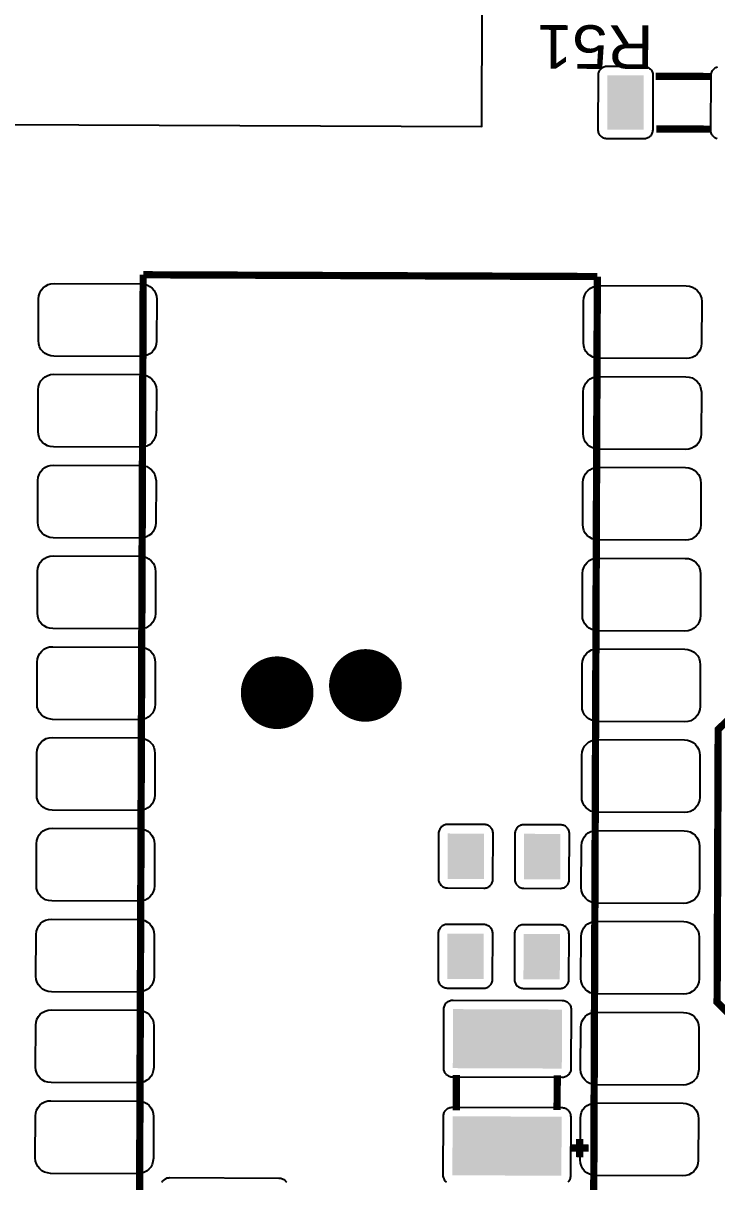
# Model space of a CAD drawing. Header units: millimetres. Extents: x 2766.7 to 2787.4, y 1526.7 to 1542.9.
# Drawn here: x 2771.994 to 2773.025, y 1532.794 to 1534.517 of the extents above; entities that cross this region are included whole.
import ezdxf

# ---------------------------------------------------------------- set-up
doc = ezdxf.new("R2010")
doc.units = ezdxf.units.MM
doc.styles.get("Standard").update_dxf_attribs({"font": 'arial.ttf'})

# ---------------------------------------------------------------- blocks, each defined once
blk = doc.blocks.new('RPAD')
blk.add_trace([(-0.5, -0.5), (-0.5, 0.5), (0.5, -0.5), (0.5, 0.5)])
blk = doc.blocks.new('EPAD')
at = {"const_width": 0.5}
blk.add_lwpolyline([(-0.25, 0, 1), (0.25, 0, 1)], format="xyb", close=True, dxfattribs=at)
blk = doc.blocks.new('tarjeta AUT')
for points in [[(3.5302, -1.9024), (3.5302, -1.1031), (3.2616, -1.1031), (3.2616, -1.9024), (3.5302, -1.9024)], [(2.0973, -1.5549), (2.0981, -1.5554), (2.0989, -1.5559), (2.0996, -1.5566), (2.1002, -1.5573), (2.1008, -1.558), (2.1013, -1.5589), (2.1017, -1.5597), (2.1021, -1.5607), (2.1023, -1.5616), (2.1024, -1.5626), (2.1025, -1.5637), (2.1025, -1.6837), (2.1024, -1.6847), (2.1023, -1.6857), (2.1021, -1.6867), (2.1017, -1.6876), (2.1013, -1.6885), (2.1008, -1.6893), (2.1002, -1.6901), (2.0996, -1.6908), (2.0989, -1.6914), (2.0981, -1.692)], [(2.0986, -1.8683), (2.0992, -1.8676), (2.0999, -1.8669), (2.1007, -1.8664), (2.1015, -1.8659), (2.1024, -1.8655), (2.1033, -1.8651), (2.1043, -1.8649), (2.1053, -1.8647), (2.1063, -1.8647), (2.1713, -1.8647), (2.1724, -1.8647), (2.1734, -1.8649), (2.1744, -1.8651), (2.1753, -1.8655), (2.1762, -1.8659), (2.177, -1.8664), (2.1777, -1.8669), (2.1785, -1.8676), (2.1791, -1.8683), (2.1797, -1.8691), (2.1802, -1.8699), (2.1806, -1.8708), (2.1809, -1.8717), (2.1811, -1.8727), (2.1813, -1.8737), (2.1813, -1.8747), (2.1813, -1.9947), (2.1813, -1.9957), (2.1811, -1.9967), (2.1809, -1.9977), (2.1806, -1.9986), (2.1802, -1.9995), (2.1797, -2.0003), (2.1791, -2.0011), (2.1785, -2.0018), (2.1777, -2.0024), (2.177, -2.003), (2.1762, -2.0035), (2.1753, -2.0039), (2.1744, -2.0043), (2.1734, -2.0045), (2.1724, -2.0046), (2.1713, -2.0047), (2.1713, -2.0047), (2.1063, -2.0047), (2.1053, -2.0046), (2.1043, -2.0045), (2.1033, -2.0043), (2.1024, -2.0039), (2.1015, -2.0035), (2.1007, -2.003), (2.0999, -2.0024), (2.0992, -2.0018)], [(3.2489, -2.1617), (3.2492, -2.1607), (3.2496, -2.1599), (3.2501, -2.159), (3.2507, -2.1583), (3.2513, -2.1576), (3.252, -2.1569), (3.2528, -2.1564), (3.2536, -2.1559), (3.2545, -2.1555), (3.2554, -2.1551), (3.2564, -2.1549), (3.2574, -2.1547), (3.2585, -2.1547), (3.3185, -2.1547), (3.3195, -2.1547), (3.3205, -2.1549), (3.3215, -2.1551), (3.3224, -2.1555), (3.3233, -2.1559), (3.3241, -2.1564), (3.3249, -2.1569), (3.3256, -2.1576), (3.3262, -2.1583), (3.3268, -2.159), (3.3273, -2.1599), (3.3277, -2.1607), (3.328, -2.1617)]]:
    blk.add_lwpolyline(points)
for points in [[(2.1697, -1.5454), (2.1237, -1.5454), (2.1202, -1.545), (2.117, -1.5441), (2.1141, -1.5425), (2.1116, -1.5405), (2.1096, -1.5379), (2.108, -1.5351), (2.1071, -1.5318), (2.1067, -1.5284), (2.1067, -1.4324), (2.1071, -1.4289), (2.108, -1.4257), (2.1096, -1.4228), (2.1116, -1.4203), (2.1141, -1.4182), (2.117, -1.4167), (2.1202, -1.4157), (2.1237, -1.4154), (2.1697, -1.4154), (2.1732, -1.4157), (2.1764, -1.4167), (2.1793, -1.4182), (2.1818, -1.4203), (2.1839, -1.4228), (2.1854, -1.4257), (2.1864, -1.4289), (2.1867, -1.4324), (2.1867, -1.5284), (2.1864, -1.5318), (2.1854, -1.5351), (2.1839, -1.5379), (2.1818, -1.5405), (2.1793, -1.5425), (2.1764, -1.5441), (2.1732, -1.545), (2.1697, -1.5454)], [(2.2697, -1.5454), (2.2237, -1.5454), (2.2202, -1.545), (2.217, -1.5441), (2.2141, -1.5425), (2.2116, -1.5405), (2.2096, -1.5379), (2.208, -1.5351), (2.2071, -1.5318), (2.2067, -1.5284), (2.2067, -1.4324), (2.2071, -1.4289), (2.208, -1.4257), (2.2096, -1.4228), (2.2116, -1.4203), (2.2141, -1.4182), (2.217, -1.4167), (2.2202, -1.4157), (2.2237, -1.4154), (2.2697, -1.4154), (2.2732, -1.4157), (2.2764, -1.4167), (2.2793, -1.4182), (2.2818, -1.4203), (2.2839, -1.4228), (2.2854, -1.4257), (2.2864, -1.4289), (2.2867, -1.4324), (2.2867, -1.5284), (2.2864, -1.5318), (2.2854, -1.5351), (2.2839, -1.5379), (2.2818, -1.5405), (2.2793, -1.5425), (2.2764, -1.5441), (2.2732, -1.545), (2.2697, -1.5454)], [(2.3697, -1.5454), (2.3237, -1.5454), (2.3202, -1.545), (2.317, -1.5441), (2.3141, -1.5425), (2.3116, -1.5405), (2.3096, -1.5379), (2.308, -1.5351), (2.3071, -1.5318), (2.3067, -1.5284), (2.3067, -1.4324), (2.3071, -1.4289), (2.308, -1.4257), (2.3096, -1.4228), (2.3116, -1.4203), (2.3141, -1.4182), (2.317, -1.4167), (2.3202, -1.4157), (2.3237, -1.4154), (2.3697, -1.4154), (2.3732, -1.4157), (2.3764, -1.4167), (2.3793, -1.4182), (2.3818, -1.4203), (2.3839, -1.4228), (2.3854, -1.4257), (2.3864, -1.4289), (2.3867, -1.4324), (2.3867, -1.5284), (2.3864, -1.5318), (2.3854, -1.5351), (2.3839, -1.5379), (2.3818, -1.5405), (2.3793, -1.5425), (2.3764, -1.5441), (2.3732, -1.545), (2.3697, -1.5454)], [(2.4697, -1.5454), (2.4237, -1.5454), (2.4202, -1.545), (2.417, -1.5441), (2.4141, -1.5425), (2.4116, -1.5405), (2.4096, -1.5379), (2.408, -1.5351), (2.4071, -1.5318), (2.4067, -1.5284), (2.4067, -1.4324), (2.4071, -1.4289), (2.408, -1.4257), (2.4096, -1.4228), (2.4116, -1.4203), (2.4141, -1.4182), (2.417, -1.4167), (2.4202, -1.4157), (2.4237, -1.4154), (2.4697, -1.4154), (2.4732, -1.4157), (2.4764, -1.4167), (2.4793, -1.4182), (2.4818, -1.4203), (2.4839, -1.4228), (2.4854, -1.4257), (2.4864, -1.4289), (2.4867, -1.4324), (2.4867, -1.5284), (2.4864, -1.5318), (2.4854, -1.5351), (2.4839, -1.5379), (2.4818, -1.5405), (2.4793, -1.5425), (2.4764, -1.5441), (2.4732, -1.545), (2.4697, -1.5454)], [(2.5697, -1.5454), (2.5237, -1.5454), (2.5202, -1.545), (2.517, -1.5441), (2.5141, -1.5425), (2.5116, -1.5405), (2.5096, -1.5379), (2.508, -1.5351), (2.5071, -1.5318), (2.5067, -1.5284), (2.5067, -1.4324), (2.5071, -1.4289), (2.508, -1.4257), (2.5096, -1.4228), (2.5116, -1.4203), (2.5141, -1.4182), (2.517, -1.4167), (2.5202, -1.4157), (2.5237, -1.4154), (2.5697, -1.4154), (2.5732, -1.4157), (2.5764, -1.4167), (2.5793, -1.4182), (2.5818, -1.4203), (2.5839, -1.4228), (2.5854, -1.4257), (2.5864, -1.4289), (2.5867, -1.4324), (2.5867, -1.5284), (2.5864, -1.5318), (2.5854, -1.5351), (2.5839, -1.5379), (2.5818, -1.5405), (2.5793, -1.5425), (2.5764, -1.5441), (2.5732, -1.545), (2.5697, -1.5454)], [(2.6697, -1.5454), (2.6237, -1.5454), (2.6202, -1.545), (2.617, -1.5441), (2.6141, -1.5425), (2.6116, -1.5405), (2.6096, -1.5379), (2.608, -1.5351), (2.6071, -1.5318), (2.6067, -1.5284), (2.6067, -1.4324), (2.6071, -1.4289), (2.608, -1.4257), (2.6096, -1.4228), (2.6116, -1.4203), (2.6141, -1.4182), (2.617, -1.4167), (2.6202, -1.4157), (2.6237, -1.4154), (2.6697, -1.4154), (2.6732, -1.4157), (2.6764, -1.4167), (2.6793, -1.4182), (2.6818, -1.4203), (2.6839, -1.4228), (2.6854, -1.4257), (2.6864, -1.4289), (2.6867, -1.4324), (2.6867, -1.5284), (2.6864, -1.5318), (2.6854, -1.5351), (2.6839, -1.5379), (2.6818, -1.5405), (2.6793, -1.5425), (2.6764, -1.5441), (2.6732, -1.545), (2.6697, -1.5454)], [(2.7697, -1.5454), (2.7237, -1.5454), (2.7202, -1.545), (2.717, -1.5441), (2.7141, -1.5425), (2.7116, -1.5405), (2.7096, -1.5379), (2.708, -1.5351), (2.7071, -1.5318), (2.7067, -1.5284), (2.7067, -1.4324), (2.7071, -1.4289), (2.708, -1.4257), (2.7096, -1.4228), (2.7116, -1.4203), (2.7141, -1.4182), (2.717, -1.4167), (2.7202, -1.4157), (2.7237, -1.4154), (2.7697, -1.4154), (2.7732, -1.4157), (2.7764, -1.4167), (2.7793, -1.4182), (2.7818, -1.4203), (2.7839, -1.4228), (2.7854, -1.4257), (2.7864, -1.4289), (2.7867, -1.4324), (2.7867, -1.5284), (2.7864, -1.5318), (2.7854, -1.5351), (2.7839, -1.5379), (2.7818, -1.5405), (2.7793, -1.5425), (2.7764, -1.5441), (2.7732, -1.545), (2.7697, -1.5454)], [(2.8697, -1.5454), (2.8237, -1.5454), (2.8202, -1.545), (2.817, -1.5441), (2.8141, -1.5425), (2.8116, -1.5405), (2.8096, -1.5379), (2.808, -1.5351), (2.8071, -1.5318), (2.8067, -1.5284), (2.8067, -1.4324), (2.8071, -1.4289), (2.808, -1.4257), (2.8096, -1.4228), (2.8116, -1.4203), (2.8141, -1.4182), (2.817, -1.4167), (2.8202, -1.4157), (2.8237, -1.4154), (2.8697, -1.4154), (2.8732, -1.4157), (2.8764, -1.4167), (2.8793, -1.4182), (2.8818, -1.4203), (2.8839, -1.4228), (2.8854, -1.4257), (2.8864, -1.4289), (2.8867, -1.4324), (2.8867, -1.5284), (2.8864, -1.5318), (2.8854, -1.5351), (2.8839, -1.5379), (2.8818, -1.5405), (2.8793, -1.5425), (2.8764, -1.5441), (2.8732, -1.545), (2.8697, -1.5454)], [(2.9697, -1.5454), (2.9237, -1.5454), (2.9202, -1.545), (2.917, -1.5441), (2.9141, -1.5425), (2.9116, -1.5405), (2.9096, -1.5379), (2.908, -1.5351), (2.9071, -1.5318), (2.9067, -1.5284), (2.9067, -1.4324), (2.9071, -1.4289), (2.908, -1.4257), (2.9096, -1.4228), (2.9116, -1.4203), (2.9141, -1.4182), (2.917, -1.4167), (2.9202, -1.4157), (2.9237, -1.4154), (2.9697, -1.4154), (2.9732, -1.4157), (2.9764, -1.4167), (2.9793, -1.4182), (2.9818, -1.4203), (2.9839, -1.4228), (2.9854, -1.4257), (2.9864, -1.4289), (2.9867, -1.4324), (2.9867, -1.5284), (2.9864, -1.5318), (2.9854, -1.5351), (2.9839, -1.5379), (2.9818, -1.5405), (2.9793, -1.5425), (2.9764, -1.5441), (2.9732, -1.545), (2.9697, -1.5454)], [(3.0697, -1.5454), (3.0237, -1.5454), (3.0202, -1.545), (3.017, -1.5441), (3.0141, -1.5425), (3.0116, -1.5405), (3.0096, -1.5379), (3.008, -1.5351), (3.0071, -1.5318), (3.0067, -1.5284), (3.0067, -1.4324), (3.0071, -1.4289), (3.008, -1.4257), (3.0096, -1.4228), (3.0116, -1.4203), (3.0141, -1.4182), (3.017, -1.4167), (3.0202, -1.4157), (3.0237, -1.4154), (3.0697, -1.4154), (3.0732, -1.4157), (3.0764, -1.4167), (3.0793, -1.4182), (3.0818, -1.4203), (3.0839, -1.4228), (3.0854, -1.4257), (3.0864, -1.4289), (3.0867, -1.4324), (3.0867, -1.5284), (3.0864, -1.5318), (3.0854, -1.5351), (3.0839, -1.5379), (3.0818, -1.5405), (3.0793, -1.5425), (3.0764, -1.5441), (3.0732, -1.545), (3.0697, -1.5454)], [(2.3825, -1.9081), (2.3825, -1.8681), (2.3825, -1.8671), (2.3823, -1.8661), (2.3821, -1.8651), (2.3817, -1.8642), (2.3813, -1.8633), (2.3808, -1.8625), (2.3803, -1.8617), (2.3796, -1.861), (2.3789, -1.8603), (2.3781, -1.8598), (2.3773, -1.8593), (2.3764, -1.8589), (2.3755, -1.8585), (2.3746, -1.8583), (2.3735, -1.8581), (2.3725, -1.8581), (2.3225, -1.8581), (2.3215, -1.8581), (2.3205, -1.8583), (2.3195, -1.8585), (2.3186, -1.8589), (2.3177, -1.8593), (2.3169, -1.8598), (2.3161, -1.8603), (2.3154, -1.861), (2.3148, -1.8617), (2.3142, -1.8625), (2.3137, -1.8633), (2.3133, -1.8642), (2.3129, -1.8651), (2.3127, -1.8661), (2.3126, -1.8671), (2.3125, -1.8681), (2.3125, -1.9081), (2.3126, -1.9091), (2.3127, -1.9101), (2.3129, -1.9111), (2.3133, -1.912), (2.3137, -1.9129), (2.3142, -1.9137), (2.3148, -1.9145), (2.3154, -1.9152), (2.3161, -1.9158), (2.3169, -1.9164), (2.3177, -1.9169), (2.3186, -1.9173), (2.3195, -1.9177), (2.3205, -1.9179), (2.3215, -1.918), (2.3225, -1.9181), (2.3725, -1.9181), (2.3735, -1.918), (2.3746, -1.9179), (2.3755, -1.9177), (2.3764, -1.9173), (2.3773, -1.9169), (2.3781, -1.9164), (2.3789, -1.9158), (2.3796, -1.9152), (2.3803, -1.9145), (2.3808, -1.9137), (2.3813, -1.9129), (2.3817, -1.912), (2.3821, -1.9111), (2.3823, -1.9101), (2.3825, -1.9091), (2.3825, -1.9081)], [(2.4927, -1.9081), (2.4927, -1.8681), (2.4927, -1.8671), (2.4925, -1.8661), (2.4923, -1.8651), (2.492, -1.8642), (2.4916, -1.8633), (2.4911, -1.8625), (2.4905, -1.8617), (2.4899, -1.861), (2.4891, -1.8603), (2.4884, -1.8598), (2.4876, -1.8593), (2.4867, -1.8589), (2.4858, -1.8585), (2.4848, -1.8583), (2.4838, -1.8581), (2.4827, -1.8581), (2.4327, -1.8581), (2.4317, -1.8581), (2.4307, -1.8583), (2.4297, -1.8585), (2.4288, -1.8589), (2.4279, -1.8593), (2.4271, -1.8598), (2.4263, -1.8603), (2.4256, -1.861), (2.425, -1.8617), (2.4244, -1.8625), (2.4239, -1.8633), (2.4235, -1.8642), (2.4232, -1.8651), (2.4229, -1.8661), (2.4228, -1.8671), (2.4227, -1.8681), (2.4227, -1.9081), (2.4228, -1.9091), (2.4229, -1.9101), (2.4232, -1.9111), (2.4235, -1.912), (2.4239, -1.9129), (2.4244, -1.9137), (2.425, -1.9145), (2.4256, -1.9152), (2.4263, -1.9158), (2.4271, -1.9164), (2.4279, -1.9169), (2.4288, -1.9173), (2.4297, -1.9177), (2.4307, -1.9179), (2.4317, -1.918), (2.4327, -1.9181), (2.4827, -1.9181), (2.4838, -1.918), (2.4848, -1.9179), (2.4858, -1.9177), (2.4867, -1.9173), (2.4876, -1.9169), (2.4884, -1.9164), (2.4891, -1.9158), (2.4899, -1.9152), (2.4905, -1.9145), (2.4911, -1.9137), (2.4916, -1.9129), (2.492, -1.912), (2.4923, -1.9111), (2.4925, -1.9101), (2.4927, -1.9091), (2.4927, -1.9081)], [(2.2893, -2.0047), (2.2243, -2.0047), (2.2233, -2.0046), (2.2223, -2.0045), (2.2213, -2.0043), (2.2204, -2.0039), (2.2195, -2.0035), (2.2187, -2.003), (2.2179, -2.0024), (2.2172, -2.0018), (2.2166, -2.0011), (2.216, -2.0003), (2.2155, -1.9995), (2.2151, -1.9986), (2.2148, -1.9977), (2.2145, -1.9967), (2.2144, -1.9957), (2.2143, -1.9947), (2.2143, -1.8747), (2.2144, -1.8737), (2.2145, -1.8727), (2.2148, -1.8717), (2.2151, -1.8708), (2.2155, -1.8699), (2.216, -1.8691), (2.2166, -1.8683), (2.2172, -1.8676), (2.2179, -1.8669), (2.2187, -1.8664), (2.2195, -1.8659), (2.2204, -1.8655), (2.2213, -1.8651), (2.2223, -1.8649), (2.2233, -1.8647), (2.2243, -1.8647), (2.2893, -1.8647), (2.2904, -1.8647), (2.2914, -1.8649), (2.2924, -1.8651), (2.2933, -1.8655), (2.2942, -1.8659), (2.295, -1.8664), (2.2957, -1.8669), (2.2965, -1.8676), (2.2971, -1.8683), (2.2977, -1.8691), (2.2982, -1.8699), (2.2986, -1.8708), (2.2989, -1.8717), (2.2991, -1.8727), (2.2993, -1.8737), (2.2993, -1.8747), (2.2993, -1.9947), (2.2993, -1.9957), (2.2991, -1.9967), (2.2989, -1.9977), (2.2986, -1.9986), (2.2982, -1.9995), (2.2977, -2.0003), (2.2971, -2.0011), (2.2965, -2.0018), (2.2957, -2.0024), (2.295, -2.003), (2.2942, -2.0035), (2.2933, -2.0039), (2.2924, -2.0043), (2.2914, -2.0045), (2.2904, -2.0046), (2.2893, -2.0047)], [(2.3825, -1.9921), (2.3825, -1.9521), (2.3825, -1.9511), (2.3823, -1.9501), (2.3821, -1.9491), (2.3817, -1.9482), (2.3813, -1.9473), (2.3808, -1.9465), (2.3803, -1.9457), (2.3796, -1.945), (2.3789, -1.9443), (2.3781, -1.9438), (2.3773, -1.9433), (2.3764, -1.9429), (2.3755, -1.9425), (2.3746, -1.9423), (2.3735, -1.9421), (2.3725, -1.9421), (2.3225, -1.9421), (2.3215, -1.9421), (2.3205, -1.9423), (2.3195, -1.9425), (2.3186, -1.9429), (2.3177, -1.9433), (2.3169, -1.9438), (2.3161, -1.9443), (2.3154, -1.945), (2.3148, -1.9457), (2.3142, -1.9465), (2.3137, -1.9473), (2.3133, -1.9482), (2.3129, -1.9491), (2.3127, -1.9501), (2.3126, -1.9511), (2.3125, -1.9521), (2.3125, -1.9921), (2.3126, -1.9931), (2.3127, -1.9941), (2.3129, -1.9951), (2.3133, -1.996), (2.3137, -1.9969), (2.3142, -1.9977), (2.3148, -1.9985), (2.3154, -1.9992), (2.3161, -1.9998), (2.3169, -2.0004), (2.3177, -2.0009), (2.3186, -2.0013), (2.3195, -2.0017), (2.3205, -2.0019), (2.3215, -2.002), (2.3225, -2.0021), (2.3725, -2.0021), (2.3735, -2.002), (2.3746, -2.0019), (2.3755, -2.0017), (2.3764, -2.0013), (2.3773, -2.0009), (2.3781, -2.0004), (2.3789, -1.9998), (2.3796, -1.9992), (2.3803, -1.9985), (2.3808, -1.9977), (2.3813, -1.9969), (2.3817, -1.996), (2.3821, -1.9951), (2.3823, -1.9941), (2.3825, -1.9931), (2.3825, -1.9921)], [(2.4927, -1.9921), (2.4927, -1.9521), (2.4927, -1.9511), (2.4925, -1.9501), (2.4923, -1.9491), (2.492, -1.9482), (2.4916, -1.9473), (2.4911, -1.9465), (2.4905, -1.9457), (2.4899, -1.945), (2.4891, -1.9443), (2.4884, -1.9438), (2.4876, -1.9433), (2.4867, -1.9429), (2.4858, -1.9425), (2.4848, -1.9423), (2.4838, -1.9421), (2.4827, -1.9421), (2.4327, -1.9421), (2.4317, -1.9421), (2.4307, -1.9423), (2.4297, -1.9425), (2.4288, -1.9429), (2.4279, -1.9433), (2.4271, -1.9438), (2.4263, -1.9443), (2.4256, -1.945), (2.425, -1.9457), (2.4244, -1.9465), (2.4239, -1.9473), (2.4235, -1.9482), (2.4232, -1.9491), (2.4229, -1.9501), (2.4228, -1.9511), (2.4227, -1.9521), (2.4227, -1.9921), (2.4228, -1.9931), (2.4229, -1.9941), (2.4232, -1.9951), (2.4235, -1.996), (2.4239, -1.9969), (2.4244, -1.9977), (2.425, -1.9985), (2.4256, -1.9992), (2.4263, -1.9998), (2.4271, -2.0004), (2.4279, -2.0009), (2.4288, -2.0013), (2.4297, -2.0017), (2.4307, -2.0019), (2.4317, -2.002), (2.4327, -2.0021), (2.4827, -2.0021), (2.4838, -2.002), (2.4848, -2.0019), (2.4858, -2.0017), (2.4867, -2.0013), (2.4876, -2.0009), (2.4884, -2.0004), (2.4891, -1.9998), (2.4899, -1.9992), (2.4905, -1.9985), (2.4911, -1.9977), (2.4916, -1.9969), (2.492, -1.996), (2.4923, -1.9951), (2.4925, -1.9941), (2.4927, -1.9931), (2.4927, -1.9921)], [(2.1237, -2.0154), (2.1697, -2.0154), (2.1732, -2.0157), (2.1764, -2.0167), (2.1793, -2.0182), (2.1818, -2.0203), (2.1839, -2.0228), (2.1854, -2.0257), (2.1864, -2.0289), (2.1867, -2.0324), (2.1867, -2.1284), (2.1864, -2.1318), (2.1854, -2.1351), (2.1839, -2.1379), (2.1818, -2.1405), (2.1793, -2.1425), (2.1764, -2.1441), (2.1732, -2.145), (2.1697, -2.1454), (2.1237, -2.1454), (2.1202, -2.145), (2.117, -2.1441), (2.1141, -2.1425), (2.1116, -2.1405), (2.1096, -2.1379), (2.108, -2.1351), (2.1071, -2.1318), (2.1067, -2.1284), (2.1067, -2.0324), (2.1071, -2.0289), (2.108, -2.0257), (2.1096, -2.0228), (2.1116, -2.0203), (2.1141, -2.0182), (2.117, -2.0167), (2.1202, -2.0157), (2.1237, -2.0154)], [(2.2237, -2.0154), (2.2697, -2.0154), (2.2732, -2.0157), (2.2764, -2.0167), (2.2793, -2.0182), (2.2818, -2.0203), (2.2839, -2.0228), (2.2854, -2.0257), (2.2864, -2.0289), (2.2867, -2.0324), (2.2867, -2.1284), (2.2864, -2.1318), (2.2854, -2.1351), (2.2839, -2.1379), (2.2818, -2.1405), (2.2793, -2.1425), (2.2764, -2.1441), (2.2732, -2.145), (2.2697, -2.1454), (2.2237, -2.1454), (2.2202, -2.145), (2.217, -2.1441), (2.2141, -2.1425), (2.2116, -2.1405), (2.2096, -2.1379), (2.208, -2.1351), (2.2071, -2.1318), (2.2067, -2.1284), (2.2067, -2.0324), (2.2071, -2.0289), (2.208, -2.0257), (2.2096, -2.0228), (2.2116, -2.0203), (2.2141, -2.0182), (2.217, -2.0167), (2.2202, -2.0157), (2.2237, -2.0154)], [(2.3237, -2.0154), (2.3697, -2.0154), (2.3732, -2.0157), (2.3764, -2.0167), (2.3793, -2.0182), (2.3818, -2.0203), (2.3839, -2.0228), (2.3854, -2.0257), (2.3864, -2.0289), (2.3867, -2.0324), (2.3867, -2.1284), (2.3864, -2.1318), (2.3854, -2.1351), (2.3839, -2.1379), (2.3818, -2.1405), (2.3793, -2.1425), (2.3764, -2.1441), (2.3732, -2.145), (2.3697, -2.1454), (2.3237, -2.1454), (2.3202, -2.145), (2.317, -2.1441), (2.3141, -2.1425), (2.3116, -2.1405), (2.3096, -2.1379), (2.308, -2.1351), (2.3071, -2.1318), (2.3067, -2.1284), (2.3067, -2.0324), (2.3071, -2.0289), (2.308, -2.0257), (2.3096, -2.0228), (2.3116, -2.0203), (2.3141, -2.0182), (2.317, -2.0167), (2.3202, -2.0157), (2.3237, -2.0154)], [(2.4237, -2.0154), (2.4697, -2.0154), (2.4732, -2.0157), (2.4764, -2.0167), (2.4793, -2.0182), (2.4818, -2.0203), (2.4839, -2.0228), (2.4854, -2.0257), (2.4864, -2.0289), (2.4867, -2.0324), (2.4867, -2.1284), (2.4864, -2.1318), (2.4854, -2.1351), (2.4839, -2.1379), (2.4818, -2.1405), (2.4793, -2.1425), (2.4764, -2.1441), (2.4732, -2.145), (2.4697, -2.1454), (2.4237, -2.1454), (2.4202, -2.145), (2.417, -2.1441), (2.4141, -2.1425), (2.4116, -2.1405), (2.4096, -2.1379), (2.408, -2.1351), (2.4071, -2.1318), (2.4067, -2.1284), (2.4067, -2.0324), (2.4071, -2.0289), (2.408, -2.0257), (2.4096, -2.0228), (2.4116, -2.0203), (2.4141, -2.0182), (2.417, -2.0167), (2.4202, -2.0157), (2.4237, -2.0154)], [(2.5237, -2.0154), (2.5697, -2.0154), (2.5732, -2.0157), (2.5764, -2.0167), (2.5793, -2.0182), (2.5818, -2.0203), (2.5839, -2.0228), (2.5854, -2.0257), (2.5864, -2.0289), (2.5867, -2.0324), (2.5867, -2.1284), (2.5864, -2.1318), (2.5854, -2.1351), (2.5839, -2.1379), (2.5818, -2.1405), (2.5793, -2.1425), (2.5764, -2.1441), (2.5732, -2.145), (2.5697, -2.1454), (2.5237, -2.1454), (2.5202, -2.145), (2.517, -2.1441), (2.5141, -2.1425), (2.5116, -2.1405), (2.5096, -2.1379), (2.508, -2.1351), (2.5071, -2.1318), (2.5067, -2.1284), (2.5067, -2.0324), (2.5071, -2.0289), (2.508, -2.0257), (2.5096, -2.0228), (2.5116, -2.0203), (2.5141, -2.0182), (2.517, -2.0167), (2.5202, -2.0157), (2.5237, -2.0154)], [(2.6237, -2.0154), (2.6697, -2.0154), (2.6732, -2.0157), (2.6764, -2.0167), (2.6793, -2.0182), (2.6818, -2.0203), (2.6839, -2.0228), (2.6854, -2.0257), (2.6864, -2.0289), (2.6867, -2.0324), (2.6867, -2.1284), (2.6864, -2.1318), (2.6854, -2.1351), (2.6839, -2.1379), (2.6818, -2.1405), (2.6793, -2.1425), (2.6764, -2.1441), (2.6732, -2.145), (2.6697, -2.1454), (2.6237, -2.1454), (2.6202, -2.145), (2.617, -2.1441), (2.6141, -2.1425), (2.6116, -2.1405), (2.6096, -2.1379), (2.608, -2.1351), (2.6071, -2.1318), (2.6067, -2.1284), (2.6067, -2.0324), (2.6071, -2.0289), (2.608, -2.0257), (2.6096, -2.0228), (2.6116, -2.0203), (2.6141, -2.0182), (2.617, -2.0167), (2.6202, -2.0157), (2.6237, -2.0154)], [(2.7237, -2.0154), (2.7697, -2.0154), (2.7732, -2.0157), (2.7764, -2.0167), (2.7793, -2.0182), (2.7818, -2.0203), (2.7839, -2.0228), (2.7854, -2.0257), (2.7864, -2.0289), (2.7867, -2.0324), (2.7867, -2.1284), (2.7864, -2.1318), (2.7854, -2.1351), (2.7839, -2.1379), (2.7818, -2.1405), (2.7793, -2.1425), (2.7764, -2.1441), (2.7732, -2.145), (2.7697, -2.1454), (2.7237, -2.1454), (2.7202, -2.145), (2.717, -2.1441), (2.7141, -2.1425), (2.7116, -2.1405), (2.7096, -2.1379), (2.708, -2.1351), (2.7071, -2.1318), (2.7067, -2.1284), (2.7067, -2.0324), (2.7071, -2.0289), (2.708, -2.0257), (2.7096, -2.0228), (2.7116, -2.0203), (2.7141, -2.0182), (2.717, -2.0167), (2.7202, -2.0157), (2.7237, -2.0154)], [(2.8237, -2.0154), (2.8697, -2.0154), (2.8732, -2.0157), (2.8764, -2.0167), (2.8793, -2.0182), (2.8818, -2.0203), (2.8839, -2.0228), (2.8854, -2.0257), (2.8864, -2.0289), (2.8867, -2.0324), (2.8867, -2.1284), (2.8864, -2.1318), (2.8854, -2.1351), (2.8839, -2.1379), (2.8818, -2.1405), (2.8793, -2.1425), (2.8764, -2.1441), (2.8732, -2.145), (2.8697, -2.1454), (2.8237, -2.1454), (2.8202, -2.145), (2.817, -2.1441), (2.8141, -2.1425), (2.8116, -2.1405), (2.8096, -2.1379), (2.808, -2.1351), (2.8071, -2.1318), (2.8067, -2.1284), (2.8067, -2.0324), (2.8071, -2.0289), (2.808, -2.0257), (2.8096, -2.0228), (2.8116, -2.0203), (2.8141, -2.0182), (2.817, -2.0167), (2.8202, -2.0157), (2.8237, -2.0154)], [(2.9237, -2.0154), (2.9697, -2.0154), (2.9732, -2.0157), (2.9764, -2.0167), (2.9793, -2.0182), (2.9818, -2.0203), (2.9839, -2.0228), (2.9854, -2.0257), (2.9864, -2.0289), (2.9867, -2.0324), (2.9867, -2.1284), (2.9864, -2.1318), (2.9854, -2.1351), (2.9839, -2.1379), (2.9818, -2.1405), (2.9793, -2.1425), (2.9764, -2.1441), (2.9732, -2.145), (2.9697, -2.1454), (2.9237, -2.1454), (2.9202, -2.145), (2.917, -2.1441), (2.9141, -2.1425), (2.9116, -2.1405), (2.9096, -2.1379), (2.908, -2.1351), (2.9071, -2.1318), (2.9067, -2.1284), (2.9067, -2.0324), (2.9071, -2.0289), (2.908, -2.0257), (2.9096, -2.0228), (2.9116, -2.0203), (2.9141, -2.0182), (2.917, -2.0167), (2.9202, -2.0157), (2.9237, -2.0154)], [(3.0237, -2.0154), (3.0697, -2.0154), (3.0732, -2.0157), (3.0764, -2.0167), (3.0793, -2.0182), (3.0818, -2.0203), (3.0839, -2.0228), (3.0854, -2.0257), (3.0864, -2.0289), (3.0867, -2.0324), (3.0867, -2.1284), (3.0864, -2.1318), (3.0854, -2.1351), (3.0839, -2.1379), (3.0818, -2.1405), (3.0793, -2.1425), (3.0764, -2.1441), (3.0732, -2.145), (3.0697, -2.1454), (3.0237, -2.1454), (3.0202, -2.145), (3.017, -2.1441), (3.0141, -2.1425), (3.0116, -2.1405), (3.0096, -2.1379), (3.008, -2.1351), (3.0071, -2.1318), (3.0067, -2.1284), (3.0067, -2.0324), (3.0071, -2.0289), (3.008, -2.0257), (3.0096, -2.0228), (3.0116, -2.0203), (3.0141, -2.0182), (3.017, -2.0167), (3.0202, -2.0157), (3.0237, -2.0154)], [(3.3285, -2.0407), (3.3285, -2.0807), (3.3284, -2.0817), (3.3283, -2.0827), (3.328, -2.0837), (3.3277, -2.0846), (3.3273, -2.0855), (3.3268, -2.0863), (3.3262, -2.0871), (3.3256, -2.0878), (3.3249, -2.0884), (3.3241, -2.089), (3.3233, -2.0895), (3.3224, -2.0899), (3.3215, -2.0902), (3.3205, -2.0905), (3.3195, -2.0906), (3.3185, -2.0907), (3.2585, -2.0907), (3.2574, -2.0906), (3.2564, -2.0905), (3.2554, -2.0902), (3.2545, -2.0899), (3.2536, -2.0895), (3.2528, -2.089), (3.252, -2.0884), (3.2513, -2.0878), (3.2507, -2.0871), (3.2501, -2.0863), (3.2496, -2.0855), (3.2492, -2.0846), (3.2489, -2.0837), (3.2486, -2.0827), (3.2485, -2.0817), (3.2485, -2.0807), (3.2485, -2.0407), (3.2485, -2.0396), (3.2486, -2.0386), (3.2489, -2.0377), (3.2492, -2.0367), (3.2496, -2.0359), (3.2501, -2.035), (3.2507, -2.0343), (3.2513, -2.0336), (3.252, -2.0329), (3.2528, -2.0324), (3.2536, -2.0319), (3.2545, -2.0315), (3.2554, -2.0311), (3.2564, -2.0309), (3.2574, -2.0307), (3.2585, -2.0307), (3.3185, -2.0307), (3.3195, -2.0307), (3.3205, -2.0309), (3.3215, -2.0311), (3.3224, -2.0315), (3.3233, -2.0319), (3.3241, -2.0324), (3.3249, -2.0329), (3.3256, -2.0336), (3.3262, -2.0343), (3.3268, -2.035), (3.3273, -2.0359), (3.3277, -2.0367), (3.328, -2.0377), (3.3283, -2.0386), (3.3284, -2.0396), (3.3285, -2.0407)]]:
    blk.add_lwpolyline(points, close=True)
at = {"const_width": 0.008}
for points in [[(1.0967, -1.5304), (3.0967, -1.5304)], [(1.0967, -1.5304), (3.0967, -1.5304)], [(1.0967, -1.5304), (3.0967, -1.5304)], [(3.0967, -1.5304), (3.0967, -2.0304)], [(3.0967, -1.5304), (3.0967, -2.0304)], [(3.0967, -1.5304), (3.0967, -2.0304)], [(2.2168, -1.8787), (2.1778, -1.8787)], [(2.2168, -1.8787), (2.1778, -1.8787)], [(2.2168, -1.8787), (2.1778, -1.8787)], [(2.2168, -1.9897), (2.1788, -1.9897)], [(2.2168, -1.9897), (2.1788, -1.9897)], [(2.2168, -1.9897), (2.1788, -1.9897)], [(2.1368, -2.0047), (2.1368, -2.0247)], [(2.1368, -2.0047), (2.1368, -2.0247)], [(2.1368, -2.0047), (2.1368, -2.0247)], [(2.1468, -2.0147), (2.1268, -2.0147)], [(2.1468, -2.0147), (2.1268, -2.0147)], [(2.1468, -2.0147), (2.1268, -2.0147)], [(1.0967, -2.0304), (3.0967, -2.0304)], [(1.0967, -2.0304), (3.0967, -2.0304)], [(1.0967, -2.0304), (3.0967, -2.0304)], [(3.2595, -2.0947), (3.2595, -2.1537)], [(3.2595, -2.0947), (3.2595, -2.1537)], [(3.2595, -2.0947), (3.2595, -2.1537)], [(3.3175, -2.0937), (3.3175, -2.1537)], [(3.3175, -2.0937), (3.3175, -2.1537)], [(3.3175, -2.0937), (3.3175, -2.1537)], [(2.5983, -2.3654), (2.2983, -2.3654), (2.2483, -2.3154), (2.2483, -2.2154), (2.2983, -2.1654), (2.5983, -2.1654), (2.6483, -2.2154), (2.6483, -2.3154), (2.5983, -2.3654)], [(2.5983, -2.3654), (2.2983, -2.3654), (2.2483, -2.3154), (2.2483, -2.2154), (2.2983, -2.1654), (2.5983, -2.1654), (2.6483, -2.2154), (2.6483, -2.3154), (2.5983, -2.3654)], [(2.5983, -2.3654), (2.2983, -2.3654), (2.2483, -2.3154), (2.2483, -2.2154), (2.2983, -2.1654), (2.5983, -2.1654), (2.6483, -2.2154), (2.6483, -2.3154), (2.5983, -2.3654)]]:
    blk.add_lwpolyline(points, dxfattribs=at)
at = {"xscale": 0.08, "yscale": 0.08}
for p in [(2.637, -1.6797), (2.6454, -1.7768)]:
    blk.add_blockref('EPAD', p, dxfattribs=at)
for p, xscale, yscale, rotation in [((2.1388, -1.9347), 0.065, 0.12, 180), ((2.2568, -1.9347), 0.065, 0.12, 180), ((2.3475, -1.8881), 0.04, 0.05, 270), ((2.4577, -1.8881), 0.04, 0.05, 270), ((2.3475, -1.9721), 0.04, 0.05, 270), ((2.4577, -1.9721), 0.04, 0.05, 270), ((3.2885, -2.0607), 0.04, 0.06, 270)]:
    blk.add_blockref('RPAD', p, dxfattribs=dict(xscale=xscale, yscale=yscale, rotation=rotation))
at = {"width": 1.041667}
blk.add_text('R51', height=0.048, rotation=90, dxfattribs=at).set_placement((3.3734, -2.0911))
blk.add_text('R51', height=0.048, rotation=90, dxfattribs=at).set_placement((3.3734, -2.0911))
blk.add_text('R51', height=0.048, rotation=90, dxfattribs=at).set_placement((3.3734, -2.0911))

msp = doc.modelspace()

# ---------------------------------------------------------------- block references
at = {"xscale": 1.350124867074582, "yscale": 1.350124867074582, "zscale": 1.350124867074582, "rotation": 89.77504890590232}
msp.add_blockref('tarjeta AUT', (2770.0899, 1529.9702), dxfattribs=at)

doc.saveas('drawing.dxf')
